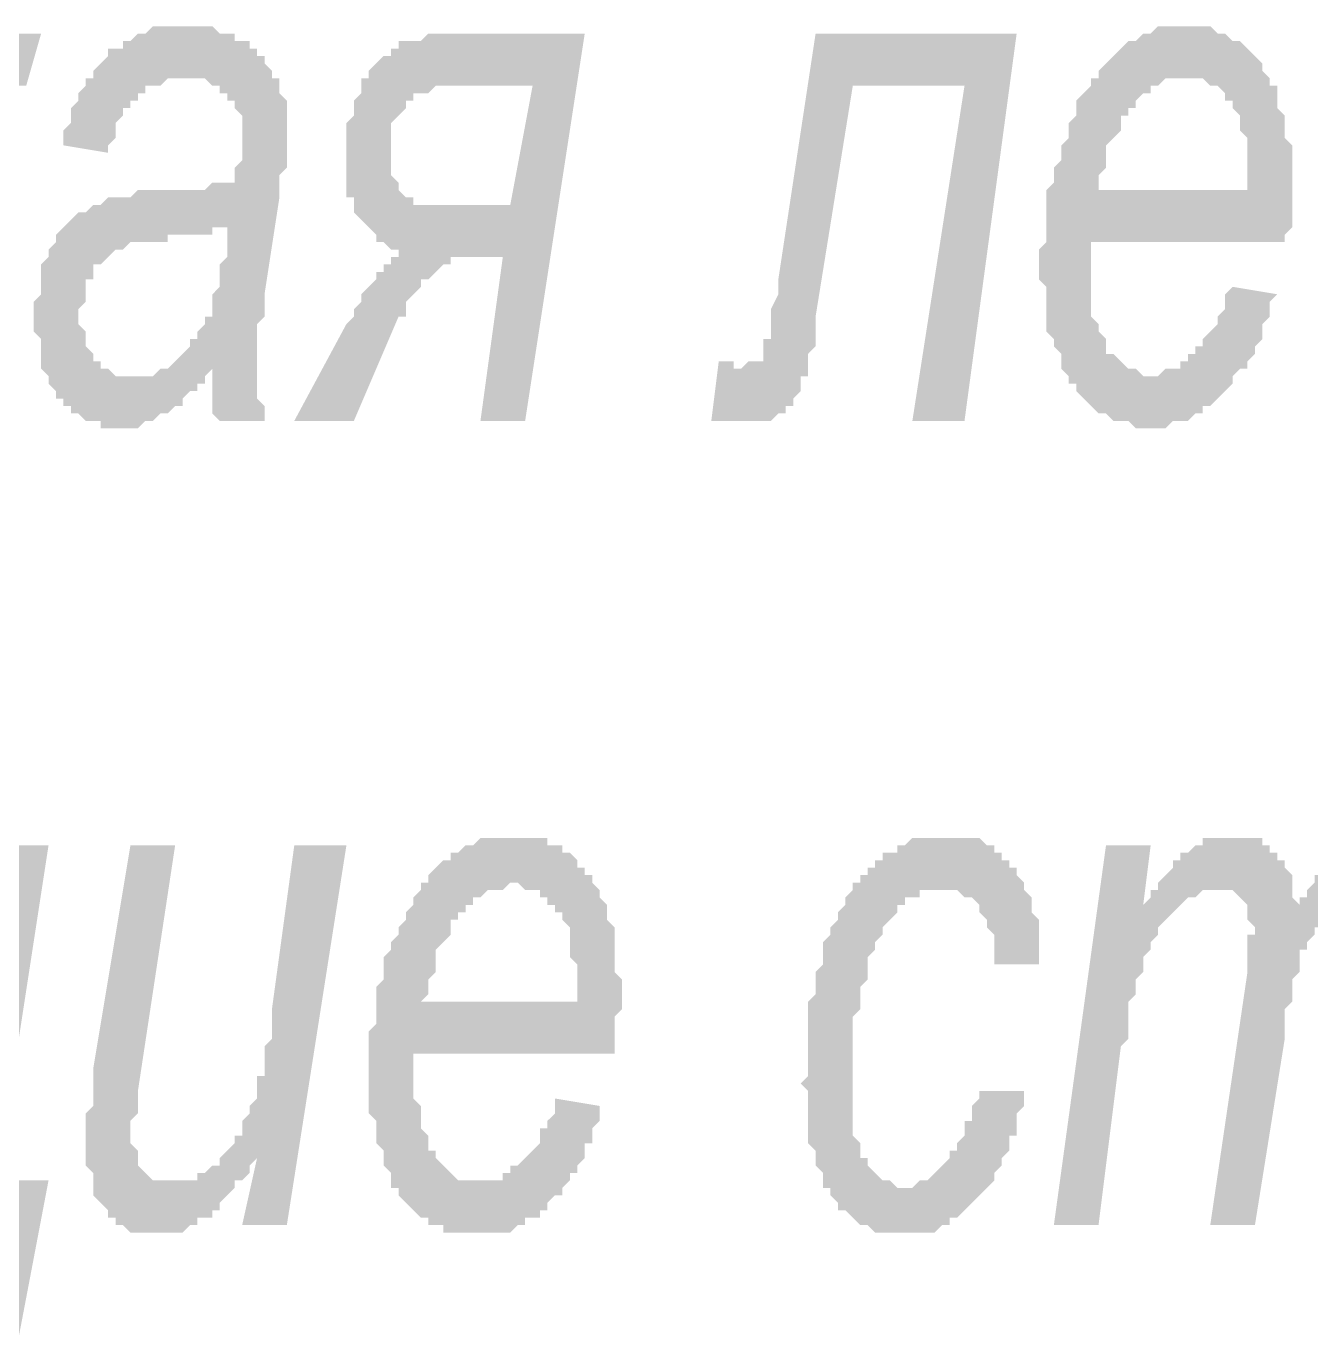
# Model space of a CAD drawing. Header units: millimetres. Extents: x 1372 to 666090, y 1285 to 31551.
# Drawn here: x 505517 to 506236, y 5071 to 5805 of the extents above; entities that cross this region are included whole.
import ezdxf

# ---------------------------------------------------------------- set-up
doc = ezdxf.new("R2010")
doc.units = ezdxf.units.MM
doc.layers.add('PDF _75-АЗ Штамп', color=7, linetype='Continuous')

msp = doc.modelspace()

# ---------------------------------------------------------------- hatches: boundary and pattern name
at = {"layer": 'PDF _75-АЗ Штамп', "transparency": 33554559}
for points in [[(505412.57, 5800.69), (505437.6, 5800.69), (505425.09, 5708.92), (505429.26, 5708.92), (505433.43, 5708.92), (505437.6, 5708.92), (505437.6, 5708.92), (505441.77, 5713.09), (505441.77, 5713.09), (505445.94, 5713.09), (505445.94, 5717.26), (505450.11, 5717.26), (505450.11, 5721.43), (505450.11, 5721.43), (505454.28, 5725.6), (505454.28, 5725.6), (505454.28, 5729.78), (505458.45, 5733.95), (505458.45, 5738.12), (505462.63, 5742.29), (505462.63, 5746.46), (505466.8, 5750.63), (505466.8, 5754.8), (505466.8, 5758.97), (505470.97, 5763.14), (505470.97, 5767.32), (505475.14, 5771.49), (505475.14, 5775.66), (505479.31, 5775.66), (505479.31, 5779.83), (505479.31, 5784), (505483.48, 5784), (505483.48, 5788.17), (505487.65, 5788.17), (505487.65, 5792.34), (505487.65, 5792.34), (505491.82, 5792.34), (505491.82, 5796.51), (505496, 5796.51), (505496, 5796.51), (505500.17, 5800.69), (505504.34, 5800.69), (505504.34, 5800.69), (505508.51, 5800.69), (505512.68, 5800.69), (505525.19, 5800.69), (505516.85, 5771.49), (505512.68, 5771.49), (505508.51, 5771.49), (505504.34, 5771.49), (505504.34, 5771.49), (505500.17, 5767.32), (505500.17, 5767.32), (505500.17, 5767.32), (505496, 5763.14), (505496, 5758.97), (505491.82, 5758.97), (505491.82, 5754.8), (505487.65, 5746.46), (505487.65, 5746.46), (505487.65, 5742.29), (505483.48, 5738.12), (505483.48, 5733.95), (505483.48, 5729.78), (505479.31, 5725.6), (505479.31, 5721.43), (505475.14, 5721.43), (505475.14, 5717.26), (505475.14, 5713.09), (505470.97, 5713.09), (505470.97, 5713.09), (505470.97, 5708.92), (505466.8, 5708.92), (505466.8, 5704.75), (505462.63, 5700.58), (505462.63, 5700.58), (505458.45, 5700.58), (505454.28, 5696.41), (505454.28, 5696.41), (505454.28, 5692.23), (505458.45, 5692.23), (505462.63, 5692.23), (505462.63, 5688.06), (505466.8, 5683.89), (505466.8, 5683.89), (505466.8, 5679.72), (505470.97, 5679.72), (505470.97, 5675.55), (505470.97, 5671.38), (505475.14, 5667.21), (505475.14, 5663.04), (505475.14, 5663.04), (505479.31, 5654.69), (505479.31, 5650.52), (505479.31, 5650.52), (505496, 5583.78), (505470.97, 5583.78), (505458.45, 5638.01), (505454.28, 5646.35), (505454.28, 5650.52), (505454.28, 5654.69), (505450.11, 5658.87), (505450.11, 5663.04), (505450.11, 5667.21), (505445.94, 5667.21), (505445.94, 5671.38), (505445.94, 5675.55), (505441.77, 5675.55), (505441.77, 5675.55), (505441.77, 5679.72), (505437.6, 5679.72), (505433.43, 5683.89), (505433.43, 5683.89), (505429.26, 5683.89), (505425.09, 5683.89), (505425.09, 5688.06), (505420.91, 5688.06), (505408.4, 5583.78), (505383.37, 5583.78)], [(505959, 5800.69), (506071.62, 5800.69), (506042.42, 5583.78), (506013.22, 5583.78), (506042.42, 5771.49), (505979.85, 5771.49), (505959, 5642.18), (505959, 5638.01), (505959, 5629.67), (505959, 5625.5), (505954.83, 5621.32), (505954.83, 5617.15), (505954.83, 5612.98), (505954.83, 5608.81), (505950.65, 5608.81), (505950.65, 5604.64), (505950.65, 5600.47), (505950.65, 5600.47), (505946.48, 5596.3), (505946.48, 5596.3), (505946.48, 5592.13), (505942.31, 5592.13), (505942.31, 5587.96), (505938.14, 5587.96), (505933.97, 5583.78), (505933.97, 5583.78), (505929.8, 5583.78), (505925.63, 5583.78), (505925.63, 5583.78), (505925.63, 5583.78), (505921.46, 5583.78), (505917.28, 5583.78), (505917.28, 5583.78), (505913.11, 5583.78), (505908.94, 5583.78), (505908.94, 5583.78), (505904.77, 5583.78), (505900.6, 5583.78), (505904.77, 5617.15), (505908.94, 5617.15), (505913.11, 5617.15), (505913.11, 5612.98), (505917.28, 5612.98), (505921.46, 5617.15), (505921.46, 5617.15), (505925.63, 5617.15), (505929.8, 5617.15), (505929.8, 5621.32), (505929.8, 5621.32), (505929.8, 5625.5), (505929.8, 5625.5), (505929.8, 5629.67), (505933.97, 5629.67), (505933.97, 5633.84), (505933.97, 5638.01), (505933.97, 5642.18), (505933.97, 5646.35), (505938.14, 5654.69), (505938.14, 5658.87), (505938.14, 5663.04)], [(505391.72, 5166.67), (505387.54, 5162.49), (505387.54, 5162.49), (505383.37, 5158.32), (505383.37, 5154.15), (505379.2, 5149.98), (505379.2, 5149.98), (505375.03, 5145.81), (505375.03, 5145.81), (505370.86, 5141.64), (505366.69, 5141.64), (505366.69, 5137.47), (505366.69, 5137.47), (505362.52, 5133.3), (505358.35, 5133.3), (505358.35, 5133.3), (505354.18, 5129.13), (505354.18, 5129.13), (505350, 5129.13), (505345.83, 5129.13), (505345.83, 5129.13), (505341.66, 5129.13), (505337.49, 5129.13), (505337.49, 5129.13), (505333.32, 5129.13), (505329.15, 5129.13), (505329.15, 5129.13), (505324.98, 5129.13), (505320.81, 5133.3), (505320.81, 5133.3), (505316.63, 5133.3), (505316.63, 5137.47), (505312.46, 5141.64), (505312.46, 5141.64), (505308.29, 5145.81), (505308.29, 5149.98), (505304.12, 5149.98), (505304.12, 5154.15), (505304.12, 5158.32), (505304.12, 5162.49), (505304.12, 5166.67), (505304.12, 5170.84), (505304.12, 5170.84), (505304.12, 5175.01), (505304.12, 5179.18), (505304.12, 5183.35), (505304.12, 5183.35), (505304.12, 5187.52), (505304.12, 5191.69), (505304.12, 5195.86), (505304.12, 5200.04), (505304.12, 5204.21), (505308.29, 5212.55), (505308.29, 5216.72), (505308.29, 5220.89), (505324.98, 5346.03), (505354.18, 5346.03), (505333.32, 5208.38), (505329.15, 5204.21), (505329.15, 5200.04), (505329.15, 5195.86), (505329.15, 5191.69), (505329.15, 5187.52), (505329.15, 5183.35), (505329.15, 5183.35), (505329.15, 5175.01), (505329.15, 5170.84), (505329.15, 5170.84), (505333.32, 5166.67), (505333.32, 5162.49), (505333.32, 5162.49), (505337.49, 5158.32), (505341.66, 5158.32), (505341.66, 5158.32), (505345.83, 5158.32), (505350, 5158.32), (505350, 5158.32), (505354.18, 5158.32), (505358.35, 5158.32), (505358.35, 5162.49), (505362.52, 5162.49), (505366.69, 5166.67), (505366.69, 5166.67), (505370.86, 5170.84), (505370.86, 5170.84), (505375.03, 5175.01), (505375.03, 5175.01), (505379.2, 5179.18), (505379.2, 5183.35), (505383.37, 5187.52), (505383.37, 5187.52), (505387.54, 5191.69), (505387.54, 5195.86), (505387.54, 5195.86), (505387.54, 5200.04), (505391.72, 5204.21), (505391.72, 5204.21), (505391.72, 5208.38), (505391.72, 5212.55), (505395.89, 5216.72), (505395.89, 5220.89), (505395.89, 5225.06), (505395.89, 5229.23), (505395.89, 5237.58), (505400.06, 5237.58), (505416.74, 5346.03), (505441.77, 5346.03), (505416.74, 5208.38), (505416.74, 5200.04), (505416.74, 5195.86), (505416.74, 5191.69), (505416.74, 5187.52), (505416.74, 5183.35), (505416.74, 5183.35), (505416.74, 5179.18), (505416.74, 5175.01), (505416.74, 5170.84), (505416.74, 5166.67), (505420.91, 5166.67), (505420.91, 5162.49), (505420.91, 5162.49), (505425.09, 5158.32), (505429.26, 5158.32), (505429.26, 5158.32), (505433.43, 5158.32), (505433.43, 5158.32), (505437.6, 5158.32), (505441.77, 5158.32), (505441.77, 5158.32), (505445.94, 5162.49), (505445.94, 5162.49), (505450.11, 5162.49), (505454.28, 5166.67), (505454.28, 5166.67), (505458.45, 5170.84), (505458.45, 5175.01), (505462.63, 5175.01), (505466.8, 5179.18), (505466.8, 5179.18), (505466.8, 5183.35), (505466.8, 5183.35), (505470.97, 5187.52), (505470.97, 5191.69), (505475.14, 5191.69), (505475.14, 5195.86), (505475.14, 5200.04), (505479.31, 5204.21), (505479.31, 5204.21), (505479.31, 5208.38), (505479.31, 5212.55), (505483.48, 5216.72), (505483.48, 5220.89), (505483.48, 5225.06), (505483.48, 5229.23), (505487.65, 5233.41), (505487.65, 5241.75), (505487.65, 5241.75), (505487.65, 5245.92), (505487.65, 5245.92), (505504.34, 5346.03), (505529.36, 5346.03), (505504.34, 5183.35), (505504.34, 5179.18), (505500.17, 5175.01), (505500.17, 5170.84), (505500.17, 5166.67), (505500.17, 5162.49), (505504.34, 5162.49), (505504.34, 5158.32), (505508.51, 5158.32), (505508.51, 5158.32), (505512.68, 5158.32), (505529.36, 5158.32), (505512.68, 5070.73), (505491.82, 5070.73), (505504.34, 5129.13), (505500.17, 5129.13), (505496, 5129.13), (505491.82, 5129.13), (505491.82, 5129.13), (505487.65, 5133.3), (505487.65, 5133.3), (505483.48, 5133.3), (505483.48, 5137.47), (505479.31, 5137.47), (505479.31, 5141.64), (505479.31, 5145.81), (505479.31, 5149.98), (505475.14, 5149.98), (505475.14, 5154.15), (505475.14, 5158.32), (505475.14, 5162.49), (505475.14, 5166.67), (505475.14, 5162.49), (505470.97, 5158.32), (505470.97, 5154.15), (505466.8, 5149.98), (505466.8, 5145.81), (505462.63, 5145.81), (505462.63, 5141.64), (505458.45, 5141.64), (505458.45, 5137.47), (505454.28, 5137.47), (505454.28, 5133.3), (505450.11, 5133.3), (505450.11, 5133.3), (505450.11, 5133.3), (505445.94, 5129.13), (505441.77, 5129.13), (505437.6, 5129.13), (505437.6, 5129.13), (505433.43, 5129.13), (505429.26, 5129.13), (505429.26, 5129.13), (505425.09, 5129.13), (505425.09, 5129.13), (505420.91, 5129.13), (505420.91, 5129.13), (505416.74, 5129.13), (505412.57, 5129.13), (505412.57, 5129.13), (505408.4, 5133.3), (505408.4, 5133.3), (505404.23, 5137.47), (505400.06, 5137.47), (505400.06, 5137.47), (505400.06, 5141.64), (505395.89, 5145.81), (505395.89, 5149.98), (505391.72, 5149.98), (505391.72, 5154.15), (505391.72, 5158.32), (505391.72, 5162.49), (505391.72, 5166.67), (505391.72, 5166.67)], [(505646.16, 5170.84), (505641.99, 5166.67), (505641.99, 5162.49), (505637.82, 5158.32), (505633.64, 5158.32), (505633.64, 5154.15), (505629.47, 5149.98), (505629.47, 5149.98), (505625.3, 5145.81), (505625.3, 5141.64), (505621.13, 5141.64), (505621.13, 5137.47), (505616.96, 5137.47), (505612.79, 5137.47), (505612.79, 5133.3), (505608.62, 5133.3), (505608.62, 5133.3), (505604.45, 5129.13), (505600.27, 5129.13), (505600.27, 5129.13), (505596.1, 5129.13), (505596.1, 5129.13), (505591.93, 5129.13), (505591.93, 5129.13), (505587.76, 5129.13), (505587.76, 5129.13), (505583.59, 5129.13), (505579.42, 5129.13), (505579.42, 5129.13), (505575.25, 5129.13), (505571.08, 5133.3), (505571.08, 5133.3), (505566.91, 5133.3), (505566.91, 5137.47), (505562.73, 5137.47), (505562.73, 5141.64), (505558.56, 5145.81), (505558.56, 5145.81), (505554.39, 5149.98), (505554.39, 5154.15), (505554.39, 5158.32), (505554.39, 5162.49), (505550.22, 5166.67), (505550.22, 5170.84), (505550.22, 5175.01), (505550.22, 5175.01), (505550.22, 5179.18), (505550.22, 5183.35), (505550.22, 5183.35), (505550.22, 5187.52), (505550.22, 5191.69), (505550.22, 5195.86), (505554.39, 5200.04), (505554.39, 5204.21), (505554.39, 5208.38), (505554.39, 5216.72), (505554.39, 5220.89), (505554.39, 5220.89), (505575.25, 5346.03), (505600.27, 5346.03), (505579.42, 5208.38), (505579.42, 5204.21), (505579.42, 5200.04), (505579.42, 5195.86), (505575.25, 5191.69), (505575.25, 5187.52), (505575.25, 5183.35), (505575.25, 5183.35), (505575.25, 5179.18), (505579.42, 5175.01), (505579.42, 5170.84), (505579.42, 5166.67), (505583.59, 5162.49), (505583.59, 5162.49), (505583.59, 5162.49), (505587.76, 5158.32), (505587.76, 5158.32), (505591.93, 5158.32), (505596.1, 5158.32), (505596.1, 5158.32), (505600.27, 5158.32), (505604.45, 5158.32), (505604.45, 5158.32), (505608.62, 5158.32), (505612.79, 5158.32), (505612.79, 5162.49), (505616.96, 5162.49), (505616.96, 5162.49), (505621.13, 5166.67), (505625.3, 5166.67), (505625.3, 5170.84), (505629.47, 5175.01), (505629.47, 5175.01), (505633.64, 5179.18), (505633.64, 5183.35), (505637.82, 5183.35), (505637.82, 5187.52), (505637.82, 5191.69), (505641.99, 5195.86), (505641.99, 5195.86), (505641.99, 5200.04), (505646.16, 5204.21), (505646.16, 5208.38), (505646.16, 5212.55), (505646.16, 5216.72), (505650.33, 5216.72), (505650.33, 5220.89), (505650.33, 5225.06), (505650.33, 5225.06), (505650.33, 5229.23), (505650.33, 5233.41), (505654.5, 5237.58), (505654.5, 5245.92), (505654.5, 5250.09), (505654.5, 5254.26), (505667.01, 5346.03), (505696.21, 5346.03), (505662.84, 5133.3), (505637.82, 5133.3)], [(506050.76, 5208.38), (506075.79, 5208.38), (506075.79, 5200.04), (506071.62, 5195.86), (506071.62, 5191.69), (506071.62, 5187.52), (506071.62, 5183.35), (506067.45, 5183.35), (506067.45, 5179.18), (506067.45, 5175.01), (506063.28, 5170.84), (506063.28, 5166.67), (506059.1, 5162.49), (506059.1, 5162.49), (506059.1, 5158.32), (506054.93, 5154.15), (506054.93, 5154.15), (506050.76, 5149.98), (506050.76, 5149.98), (506046.59, 5145.81), (506046.59, 5145.81), (506042.42, 5141.64), (506042.42, 5141.64), (506038.25, 5137.47), (506034.08, 5137.47), (506034.08, 5133.3), (506029.91, 5133.3), (506029.91, 5133.3), (506025.74, 5129.13), (506021.56, 5129.13), (506021.56, 5129.13), (506017.39, 5129.13), (506013.22, 5129.13), (506013.22, 5129.13), (506009.05, 5129.13), (506009.05, 5129.13), (506004.88, 5129.13), (506000.71, 5129.13), (506000.71, 5129.13), (505996.54, 5129.13), (505992.37, 5129.13), (505992.37, 5129.13), (505988.19, 5133.3), (505984.02, 5133.3), (505984.02, 5133.3), (505979.85, 5137.47), (505979.85, 5137.47), (505975.68, 5141.64), (505971.51, 5141.64), (505971.51, 5145.81), (505967.34, 5149.98), (505967.34, 5149.98), (505967.34, 5154.15), (505963.17, 5154.15), (505963.17, 5158.32), (505963.17, 5162.49), (505959, 5166.67), (505959, 5166.67), (505959, 5170.84), (505959, 5175.01), (505954.83, 5179.18), (505954.83, 5183.35), (505954.83, 5187.52), (505954.83, 5191.69), (505954.83, 5195.86), (505954.83, 5200.04), (505954.83, 5204.21), (505954.83, 5208.38), (505950.65, 5212.55), (505950.65, 5212.55), (505954.83, 5216.72), (505954.83, 5220.89), (505954.83, 5225.06), (505954.83, 5229.23), (505954.83, 5233.41), (505954.83, 5237.58), (505954.83, 5241.75), (505954.83, 5245.92), (505954.83, 5250.09), (505954.83, 5254.26), (505954.83, 5258.43), (505959, 5262.6), (505959, 5266.77), (505959, 5270.95), (505959, 5275.12), (505963.17, 5279.29), (505963.17, 5279.29), (505963.17, 5283.46), (505963.17, 5287.63), (505963.17, 5291.8), (505967.34, 5295.97), (505967.34, 5300.14), (505967.34, 5300.14), (505971.51, 5304.32), (505971.51, 5308.49), (505975.68, 5312.66), (505975.68, 5316.83), (505975.68, 5316.83), (505979.85, 5321), (505979.85, 5325.17), (505984.02, 5325.17), (505984.02, 5329.34), (505988.19, 5329.34), (505988.19, 5333.51), (505992.37, 5333.51), (505992.37, 5337.68), (505996.54, 5337.68), (505996.54, 5341.86), (506000.71, 5341.86), (506004.88, 5341.86), (506004.88, 5346.03), (506009.05, 5346.03), (506009.05, 5346.03), (506013.22, 5350.2), (506017.39, 5350.2), (506017.39, 5350.2), (506021.56, 5350.2), (506025.74, 5350.2), (506029.91, 5350.2), (506029.91, 5350.2), (506034.08, 5350.2), (506034.08, 5350.2), (506038.25, 5350.2), (506042.42, 5350.2), (506046.59, 5350.2), (506046.59, 5350.2), (506050.76, 5350.2), (506054.93, 5346.03), (506054.93, 5346.03), (506059.1, 5346.03), (506059.1, 5341.86), (506063.28, 5341.86), (506063.28, 5337.68), (506067.45, 5337.68), (506067.45, 5333.51), (506071.62, 5333.51), (506071.62, 5329.34), (506075.79, 5325.17), (506075.79, 5325.17), (506075.79, 5321), (506079.96, 5316.83), (506079.96, 5312.66), (506079.96, 5308.49), (506084.13, 5304.32), (506084.13, 5304.32), (506084.13, 5300.14), (506084.13, 5295.97), (506084.13, 5291.8), (506084.13, 5287.63), (506084.13, 5283.46), (506084.13, 5279.29), (506059.1, 5279.29), (506059.1, 5283.46), (506059.1, 5287.63), (506059.1, 5291.8), (506059.1, 5295.97), (506054.93, 5300.14), (506054.93, 5304.32), (506054.93, 5304.32), (506050.76, 5308.49), (506050.76, 5308.49), (506050.76, 5312.66), (506046.59, 5316.83), (506046.59, 5316.83), (506042.42, 5316.83), (506038.25, 5321), (506038.25, 5321), (506034.08, 5321), (506029.91, 5321), (506029.91, 5321), (506025.74, 5321), (506025.74, 5321), (506021.56, 5321), (506017.39, 5321), (506017.39, 5316.83), (506013.22, 5316.83), (506009.05, 5316.83), (506009.05, 5312.66), (506004.88, 5312.66), (506004.88, 5308.49), (506004.88, 5308.49), (506000.71, 5304.32), (506000.71, 5304.32), (505996.54, 5300.14), (505996.54, 5295.97), (505996.54, 5295.97), (505992.37, 5291.8), (505992.37, 5287.63), (505988.19, 5283.46), (505988.19, 5279.29), (505988.19, 5275.12), (505988.19, 5270.95), (505984.02, 5266.77), (505984.02, 5266.77), (505984.02, 5262.6), (505984.02, 5258.43), (505984.02, 5254.26), (505979.85, 5250.09), (505979.85, 5245.92), (505979.85, 5241.75), (505979.85, 5237.58), (505979.85, 5233.41), (505979.85, 5229.23), (505979.85, 5225.06), (505979.85, 5220.89), (505979.85, 5216.72), (505979.85, 5212.55), (505979.85, 5212.55), (505979.85, 5204.21), (505979.85, 5200.04), (505979.85, 5195.86), (505979.85, 5191.69), (505979.85, 5187.52), (505979.85, 5183.35), (505984.02, 5179.18), (505984.02, 5179.18), (505984.02, 5175.01), (505984.02, 5170.84), (505988.19, 5170.84), (505988.19, 5166.67), (505992.37, 5162.49), (505992.37, 5162.49), (505996.54, 5158.32), (506000.71, 5158.32), (506000.71, 5158.32), (506004.88, 5154.15), (506004.88, 5154.15), (506009.05, 5154.15), (506009.05, 5154.15), (506013.22, 5154.15), (506017.39, 5158.32), (506017.39, 5158.32), (506021.56, 5158.32), (506025.74, 5162.49), (506025.74, 5162.49), (506029.91, 5166.67), (506029.91, 5166.67), (506034.08, 5170.84), (506034.08, 5170.84), (506034.08, 5175.01), (506038.25, 5175.01), (506038.25, 5179.18), (506042.42, 5183.35), (506042.42, 5187.52), (506042.42, 5191.69), (506046.59, 5191.69), (506046.59, 5195.86), (506046.59, 5200.04), (506050.76, 5204.21), (506050.76, 5208.38), (506050.76, 5208.38)], [(506092.47, 5133.3), (506121.67, 5346.03), (506146.7, 5346.03), (506142.53, 5312.66), (506146.7, 5316.83), (506146.7, 5321), (506150.87, 5321), (506150.87, 5325.17), (506155.04, 5329.34), (506155.04, 5329.34), (506159.21, 5333.51), (506159.21, 5337.68), (506163.38, 5337.68), (506163.38, 5341.86), (506167.56, 5341.86), (506167.56, 5341.86), (506171.73, 5346.03), (506175.9, 5346.03), (506175.9, 5350.2), (506180.07, 5350.2), (506180.07, 5350.2), (506184.24, 5350.2), (506188.41, 5350.2), (506192.58, 5350.2), (506192.58, 5350.2), (506196.75, 5350.2), (506200.92, 5350.2), (506200.92, 5350.2), (506205.1, 5350.2), (506209.27, 5350.2), (506209.27, 5346.03), (506213.44, 5346.03), (506213.44, 5341.86), (506217.61, 5341.86), (506217.61, 5337.68), (506221.78, 5337.68), (506221.78, 5333.51), (506225.95, 5329.34), (506225.95, 5325.17), (506225.95, 5321), (506225.95, 5316.83), (506230.12, 5312.66), (506230.12, 5312.66), (506230.12, 5316.83), (506234.29, 5316.83), (506234.29, 5321), (506238.47, 5325.17), (506238.47, 5329.34), (506242.64, 5329.34), (506242.64, 5333.51), (506246.81, 5333.51), (506246.81, 5337.68), (506250.98, 5337.68), (506250.98, 5341.86), (506255.15, 5341.86), (506255.15, 5346.03), (506259.32, 5346.03), (506259.32, 5346.03), (506263.49, 5350.2), (506267.66, 5350.2), (506267.66, 5350.2), (506271.83, 5350.2), (506276.01, 5350.2), (506276.01, 5350.2), (506280.18, 5350.2), (506284.35, 5350.2), (506288.52, 5350.2), (506288.52, 5350.2), (506292.69, 5350.2), (506296.86, 5350.2), (506296.86, 5346.03), (506301.03, 5346.03), (506301.03, 5346.03), (506305.2, 5341.86), (506305.2, 5341.86), (506309.38, 5337.68), (506309.38, 5337.68), (506313.55, 5333.51), (506313.55, 5329.34), (506313.55, 5325.17), (506313.55, 5325.17), (506317.72, 5321), (506317.72, 5316.83), (506317.72, 5312.66), (506317.72, 5308.49), (506317.72, 5304.32), (506317.72, 5300.14), (506317.72, 5295.97), (506317.72, 5295.97), (506317.72, 5291.8), (506317.72, 5287.63), (506317.72, 5279.29), (506313.55, 5275.12), (506313.55, 5270.95), (506313.55, 5270.95), (506292.69, 5133.3), (506267.66, 5133.3), (506288.52, 5275.12), (506288.52, 5279.29), (506292.69, 5283.46), (506292.69, 5287.63), (506292.69, 5291.8), (506292.69, 5295.97), (506292.69, 5300.14), (506292.69, 5300.14), (506292.69, 5304.32), (506292.69, 5308.49), (506288.52, 5312.66), (506288.52, 5312.66), (506288.52, 5316.83), (506284.35, 5316.83), (506284.35, 5321), (506280.18, 5321), (506276.01, 5321), (506276.01, 5321), (506276.01, 5321), (506271.83, 5321), (506267.66, 5321), (506267.66, 5321), (506263.49, 5321), (506259.32, 5316.83), (506259.32, 5316.83), (506255.15, 5316.83), (506250.98, 5312.66), (506250.98, 5312.66), (506246.81, 5308.49), (506246.81, 5308.49), (506242.64, 5304.32), (506242.64, 5300.14), (506238.47, 5300.14), (506238.47, 5295.97), (506234.29, 5291.8), (506234.29, 5291.8), (506234.29, 5287.63), (506230.12, 5287.63), (506230.12, 5283.46), (506230.12, 5279.29), (506230.12, 5279.29), (506230.12, 5275.12), (506225.95, 5270.95), (506225.95, 5266.77), (506225.95, 5262.6), (506225.95, 5258.43), (506221.78, 5254.26), (506221.78, 5250.09), (506221.78, 5245.92), (506221.78, 5241.75), (506221.78, 5237.58), (506205.1, 5133.3), (506180.07, 5133.3), (506200.92, 5275.12), (506200.92, 5283.46), (506200.92, 5287.63), (506200.92, 5291.8), (506200.92, 5295.97), (506205.1, 5295.97), (506205.1, 5300.14), (506200.92, 5304.32), (506200.92, 5308.49), (506200.92, 5308.49), (506200.92, 5312.66), (506196.75, 5316.83), (506196.75, 5316.83), (506192.58, 5321), (506192.58, 5321), (506188.41, 5321), (506188.41, 5321), (506184.24, 5321), (506180.07, 5321), (506180.07, 5321), (506175.9, 5321), (506171.73, 5316.83), (506171.73, 5316.83), (506167.56, 5316.83), (506163.38, 5312.66), (506163.38, 5312.66), (506159.21, 5308.49), (506159.21, 5308.49), (506155.04, 5304.32), (506155.04, 5304.32), (506150.87, 5300.14), (506150.87, 5295.97), (506146.7, 5291.8), (506146.7, 5291.8), (506146.7, 5287.63), (506142.53, 5283.46), (506142.53, 5283.46), (506142.53, 5279.29), (506142.53, 5275.12), (506138.36, 5270.95), (506138.36, 5266.77), (506138.36, 5266.77), (506138.36, 5262.6), (506134.19, 5258.43), (506134.19, 5254.26), (506134.19, 5250.09), (506134.19, 5241.75), (506134.19, 5237.58), (506130.01, 5233.41), (506130.01, 5233.41), (506117.5, 5133.3)]]:
    msp.add_hatch(color=256, dxfattribs=at).paths.add_polyline_path(points)
h = msp.add_hatch(color=256, dxfattribs=at)
h.paths.add_polyline_path([(505621.13, 5612.98), (505616.96, 5608.81), (505616.96, 5604.64), (505612.79, 5604.64), (505612.79, 5600.47), (505608.62, 5600.47), (505604.45, 5596.3), (505604.45, 5592.13), (505600.27, 5592.13), (505600.27, 5592.13), (505596.1, 5587.96), (505596.1, 5587.96), (505591.93, 5587.96), (505587.76, 5583.78), (505587.76, 5583.78), (505583.59, 5583.78), (505583.59, 5583.78), (505579.42, 5579.61), (505575.25, 5579.61), (505571.08, 5579.61), (505571.08, 5579.61), (505566.91, 5579.61), (505566.91, 5579.61), (505562.73, 5579.61), (505558.56, 5579.61), (505558.56, 5583.78), (505554.39, 5583.78), (505550.22, 5583.78), (505550.22, 5583.78), (505546.05, 5587.96), (505541.88, 5587.96), (505541.88, 5592.13), (505537.71, 5592.13), (505537.71, 5596.3), (505533.54, 5596.3), (505533.54, 5600.47), (505529.36, 5604.64), (505529.36, 5608.81), (505529.36, 5608.81), (505525.19, 5612.98), (505525.19, 5617.15), (505525.19, 5621.32), (505525.19, 5625.5), (505525.19, 5629.67), (505521.02, 5633.84), (505521.02, 5638.01), (505521.02, 5642.18), (505521.02, 5642.18), (505521.02, 5646.35), (505521.02, 5650.52), (505525.19, 5654.69), (505525.19, 5658.87), (505525.19, 5663.04), (505525.19, 5667.21), (505525.19, 5671.38), (505529.36, 5675.55), (505529.36, 5675.55), (505529.36, 5679.72), (505529.36, 5679.72), (505533.54, 5683.89), (505533.54, 5688.06), (505537.71, 5692.23), (505537.71, 5692.23), (505541.88, 5696.41), (505541.88, 5696.41), (505546.05, 5700.58), (505546.05, 5700.58), (505550.22, 5700.58), (505554.39, 5704.75), (505554.39, 5704.75), (505558.56, 5704.75), (505562.73, 5708.92), (505562.73, 5708.92), (505566.91, 5708.92), (505566.91, 5708.92), (505571.08, 5708.92), (505571.08, 5708.92), (505575.25, 5708.92), (505575.25, 5708.92), (505579.42, 5713.09), (505583.59, 5713.09), (505587.76, 5713.09), (505591.93, 5713.09), (505591.93, 5713.09), (505596.1, 5713.09), (505600.27, 5713.09), (505604.45, 5713.09), (505608.62, 5713.09), (505608.62, 5713.09), (505612.79, 5713.09), (505616.96, 5713.09), (505621.13, 5717.26), (505621.13, 5717.26), (505625.3, 5717.26), (505629.47, 5717.26), (505629.47, 5717.26), (505633.64, 5717.26), (505633.64, 5721.43), (505633.64, 5721.43), (505633.64, 5725.6), (505637.82, 5729.78), (505637.82, 5733.95), (505637.82, 5738.12), (505637.82, 5742.29), (505637.82, 5746.46), (505637.82, 5746.46), (505637.82, 5750.63), (505637.82, 5754.8), (505633.64, 5758.97), (505633.64, 5758.97), (505633.64, 5763.14), (505629.47, 5763.14), (505629.47, 5767.32), (505625.3, 5767.32), (505625.3, 5771.49), (505621.13, 5771.49), (505621.13, 5771.49), (505616.96, 5775.66), (505612.79, 5775.66), (505608.62, 5775.66), (505608.62, 5775.66), (505604.45, 5775.66), (505600.27, 5775.66), (505596.1, 5775.66), (505596.1, 5775.66), (505591.93, 5771.49), (505587.76, 5771.49), (505587.76, 5771.49), (505583.59, 5771.49), (505583.59, 5767.32), (505579.42, 5767.32), (505579.42, 5763.14), (505575.25, 5763.14), (505575.25, 5758.97), (505571.08, 5758.97), (505571.08, 5754.8), (505566.91, 5750.63), (505566.91, 5746.46), (505566.91, 5742.29), (505562.73, 5738.12), (505562.73, 5738.12), (505562.73, 5733.95), (505537.71, 5738.12), (505537.71, 5742.29), (505537.71, 5746.46), (505541.88, 5750.63), (505541.88, 5754.8), (505541.88, 5758.97), (505546.05, 5763.14), (505546.05, 5767.32), (505546.05, 5767.32), (505550.22, 5771.49), (505550.22, 5775.66), (505554.39, 5775.66), (505554.39, 5779.83), (505558.56, 5784), (505558.56, 5784), (505562.73, 5788.17), (505562.73, 5788.17), (505562.73, 5792.34), (505566.91, 5792.34), (505571.08, 5792.34), (505571.08, 5796.51), (505575.25, 5796.51), (505575.25, 5796.51), (505579.42, 5800.69), (505583.59, 5800.69), (505583.59, 5800.69), (505587.76, 5804.86), (505591.93, 5804.86), (505591.93, 5804.86), (505596.1, 5804.86), (505600.27, 5804.86), (505604.45, 5804.86), (505604.45, 5804.86), (505604.45, 5804.86), (505608.62, 5804.86), (505612.79, 5804.86), (505616.96, 5804.86), (505616.96, 5804.86), (505621.13, 5804.86), (505625.3, 5800.69), (505625.3, 5800.69), (505629.47, 5800.69), (505633.64, 5800.69), (505633.64, 5796.51), (505637.82, 5796.51), (505641.99, 5796.51), (505641.99, 5792.34), (505646.16, 5792.34), (505646.16, 5788.17), (505650.33, 5788.17), (505650.33, 5788.17), (505650.33, 5784), (505654.5, 5779.83), (505654.5, 5775.66), (505658.67, 5775.66), (505658.67, 5771.49), (505658.67, 5767.32), (505662.84, 5763.14), (505662.84, 5758.97), (505662.84, 5754.8), (505662.84, 5750.63), (505662.84, 5750.63), (505662.84, 5746.46), (505662.84, 5742.29), (505662.84, 5738.12), (505662.84, 5733.95), (505662.84, 5729.78), (505662.84, 5725.6), (505658.67, 5721.43), (505658.67, 5717.26), (505658.67, 5713.09), (505658.67, 5708.92), (505650.33, 5654.69), (505650.33, 5650.52), (505650.33, 5646.35), (505650.33, 5642.18), (505646.16, 5638.01), (505646.16, 5633.84), (505646.16, 5629.67), (505646.16, 5625.5), (505646.16, 5621.32), (505646.16, 5617.15), (505646.16, 5612.98), (505646.16, 5612.98), (505646.16, 5612.98), (505646.16, 5608.81), (505646.16, 5604.64), (505646.16, 5600.47), (505646.16, 5596.3), (505650.33, 5592.13), (505650.33, 5587.96), (505650.33, 5583.78), (505625.3, 5583.78), (505621.13, 5587.96), (505621.13, 5592.13), (505621.13, 5596.3), (505621.13, 5600.47), (505621.13, 5604.64), (505621.13, 5608.81), (505621.13, 5612.98)], flags=0)
h.paths.add_polyline_path([(505629.47, 5692.23), (505629.47, 5692.23), (505625.3, 5692.23), (505621.13, 5692.23), (505621.13, 5688.06), (505616.96, 5688.06), (505616.96, 5688.06), (505612.79, 5688.06), (505612.79, 5688.06), (505608.62, 5688.06), (505604.45, 5688.06), (505604.45, 5688.06), (505600.27, 5688.06), (505596.1, 5688.06), (505596.1, 5683.89), (505591.93, 5683.89), (505587.76, 5683.89), (505583.59, 5683.89), (505579.42, 5683.89), (505579.42, 5683.89), (505575.25, 5683.89), (505571.08, 5679.72), (505571.08, 5679.72), (505566.91, 5679.72), (505566.91, 5679.72), (505566.91, 5679.72), (505562.73, 5675.55), (505562.73, 5675.55), (505558.56, 5671.38), (505554.39, 5671.38), (505554.39, 5667.21), (505554.39, 5667.21), (505554.39, 5663.04), (505550.22, 5663.04), (505550.22, 5658.87), (505550.22, 5654.69), (505550.22, 5650.52), (505546.05, 5646.35), (505546.05, 5642.18), (505546.05, 5638.01), (505550.22, 5633.84), (505550.22, 5633.84), (505550.22, 5629.67), (505550.22, 5625.5), (505554.39, 5621.32), (505554.39, 5617.15), (505554.39, 5617.15), (505558.56, 5617.15), (505558.56, 5612.98), (505562.73, 5612.98), (505562.73, 5612.98), (505566.91, 5608.81), (505571.08, 5608.81), (505571.08, 5608.81), (505575.25, 5608.81), (505575.25, 5608.81), (505579.42, 5608.81), (505583.59, 5608.81), (505583.59, 5608.81), (505587.76, 5608.81), (505591.93, 5612.98), (505591.93, 5612.98), (505596.1, 5612.98), (505600.27, 5617.15), (505600.27, 5617.15), (505604.45, 5621.32), (505604.45, 5621.32), (505608.62, 5625.5), (505608.62, 5629.67), (505612.79, 5629.67), (505612.79, 5633.84), (505616.96, 5638.01), (505616.96, 5642.18), (505621.13, 5642.18), (505621.13, 5646.35), (505621.13, 5646.35), (505621.13, 5650.52), (505621.13, 5654.69), (505625.3, 5658.87), (505625.3, 5663.04), (505625.3, 5663.04), (505625.3, 5667.21), (505625.3, 5671.38), (505629.47, 5675.55), (505629.47, 5683.89), (505629.47, 5688.06), (505629.47, 5692.23), (505629.47, 5692.23)], flags=0)
h = msp.add_hatch(color=256, dxfattribs=at)
h.paths.add_polyline_path([(505829.69, 5800.69), (505796.32, 5583.78), (505771.29, 5583.78), (505783.81, 5675.55), (505775.46, 5675.55), (505771.29, 5675.55), (505767.12, 5675.55), (505762.95, 5675.55), (505762.95, 5675.55), (505758.78, 5675.55), (505754.61, 5675.55), (505754.61, 5671.38), (505754.61, 5671.38), (505750.44, 5671.38), (505750.44, 5671.38), (505746.27, 5667.21), (505746.27, 5667.21), (505742.09, 5663.04), (505742.09, 5663.04), (505737.92, 5663.04), (505737.92, 5658.87), (505733.75, 5654.69), (505733.75, 5654.69), (505729.58, 5650.52), (505729.58, 5646.35), (505729.58, 5642.18), (505725.41, 5642.18), (505700.38, 5583.78), (505667.01, 5583.78), (505696.21, 5638.01), (505700.38, 5642.18), (505700.38, 5646.35), (505704.55, 5650.52), (505704.55, 5654.69), (505708.73, 5658.87), (505708.73, 5658.87), (505712.9, 5663.04), (505712.9, 5667.21), (505717.07, 5667.21), (505717.07, 5671.38), (505721.24, 5671.38), (505721.24, 5675.55), (505725.41, 5675.55), (505725.41, 5675.55), (505725.41, 5679.72), (505725.41, 5679.72), (505721.24, 5679.72), (505717.07, 5683.89), (505717.07, 5683.89), (505712.9, 5683.89), (505712.9, 5688.06), (505708.73, 5692.23), (505708.73, 5692.23), (505704.55, 5696.41), (505704.55, 5696.41), (505700.38, 5700.58), (505700.38, 5704.75), (505700.38, 5708.92), (505696.21, 5708.92), (505696.21, 5713.09), (505696.21, 5717.26), (505696.21, 5721.43), (505696.21, 5725.6), (505696.21, 5729.78), (505696.21, 5733.95), (505696.21, 5738.12), (505696.21, 5742.29), (505696.21, 5746.46), (505696.21, 5746.46), (505696.21, 5750.63), (505700.38, 5754.8), (505700.38, 5758.97), (505700.38, 5763.14), (505704.55, 5767.32), (505704.55, 5767.32), (505704.55, 5771.49), (505704.55, 5775.66), (505708.73, 5775.66), (505708.73, 5779.83), (505712.9, 5784), (505712.9, 5784), (505717.07, 5788.17), (505721.24, 5788.17), (505721.24, 5792.34), (505721.24, 5792.34), (505725.41, 5792.34), (505725.41, 5796.51), (505729.58, 5796.51), (505729.58, 5796.51), (505733.75, 5796.51), (505737.92, 5796.51), (505737.92, 5796.51), (505742.09, 5800.69), (505746.27, 5800.69), (505750.44, 5800.69), (505750.44, 5800.69), (505754.61, 5800.69), (505758.78, 5800.69), (505762.95, 5800.69)], flags=0)
h.paths.add_polyline_path([(505800.49, 5771.49), (505762.95, 5771.49), (505758.78, 5771.49), (505754.61, 5771.49), (505750.44, 5771.49), (505746.27, 5771.49), (505746.27, 5771.49), (505742.09, 5767.32), (505737.92, 5767.32), (505737.92, 5767.32), (505733.75, 5767.32), (505733.75, 5763.14), (505729.58, 5763.14), (505729.58, 5763.14), (505729.58, 5758.97), (505729.58, 5758.97), (505725.41, 5754.8), (505725.41, 5754.8), (505721.24, 5750.63), (505721.24, 5746.46), (505721.24, 5742.29), (505721.24, 5738.12), (505721.24, 5733.95), (505721.24, 5729.78), (505721.24, 5725.6), (505721.24, 5721.43), (505725.41, 5717.26), (505725.41, 5717.26), (505725.41, 5717.26), (505725.41, 5713.09), (505729.58, 5708.92), (505733.75, 5708.92), (505733.75, 5704.75), (505733.75, 5704.75), (505737.92, 5704.75), (505737.92, 5704.75), (505742.09, 5704.75), (505746.27, 5704.75), (505746.27, 5704.75), (505750.44, 5704.75), (505754.61, 5704.75), (505787.98, 5704.75)], flags=0)
h = msp.add_hatch(color=256, dxfattribs=at)
h.paths.add_polyline_path([(506192.58, 5658.87), (506217.61, 5654.69), (506213.44, 5650.52), (506213.44, 5646.35), (506213.44, 5646.35), (506213.44, 5642.18), (506209.27, 5638.01), (506209.27, 5633.84), (506209.27, 5629.67), (506205.1, 5625.5), (506205.1, 5625.5), (506205.1, 5621.32), (506200.92, 5617.15), (506200.92, 5612.98), (506196.75, 5612.98), (506192.58, 5608.81), (506192.58, 5604.64), (506192.58, 5604.64), (506188.41, 5600.47), (506188.41, 5600.47), (506184.24, 5596.3), (506184.24, 5596.3), (506180.07, 5592.13), (506175.9, 5592.13), (506175.9, 5587.96), (506171.73, 5587.96), (506171.73, 5587.96), (506167.56, 5583.78), (506163.38, 5583.78), (506163.38, 5583.78), (506159.21, 5583.78), (506155.04, 5579.61), (506155.04, 5579.61), (506150.87, 5579.61), (506146.7, 5579.61), (506146.7, 5579.61), (506142.53, 5579.61), (506138.36, 5579.61), (506138.36, 5579.61), (506134.19, 5583.78), (506130.01, 5583.78), (506130.01, 5583.78), (506125.84, 5583.78), (506121.67, 5587.96), (506121.67, 5587.96), (506117.5, 5587.96), (506113.33, 5592.13), (506113.33, 5592.13), (506113.33, 5592.13), (506109.16, 5596.3), (506109.16, 5596.3), (506104.99, 5600.47), (506104.99, 5604.64), (506100.82, 5604.64), (506100.82, 5608.81), (506096.65, 5612.98), (506096.65, 5617.15), (506096.65, 5621.32), (506092.47, 5625.5), (506092.47, 5625.5), (506092.47, 5625.5), (506092.47, 5629.67), (506088.3, 5633.84), (506088.3, 5638.01), (506088.3, 5642.18), (506088.3, 5646.35), (506088.3, 5650.52), (506088.3, 5654.69), (506088.3, 5658.87), (506084.13, 5663.04), (506084.13, 5667.21), (506084.13, 5671.38), (506084.13, 5671.38), (506084.13, 5675.55), (506084.13, 5679.72), (506088.3, 5683.89), (506088.3, 5688.06), (506088.3, 5692.23), (506088.3, 5696.41), (506088.3, 5700.58), (506088.3, 5704.75), (506088.3, 5708.92), (506088.3, 5713.09), (506092.47, 5717.26), (506092.47, 5721.43), (506092.47, 5721.43), (506092.47, 5725.6), (506096.65, 5729.78), (506096.65, 5733.95), (506096.65, 5738.12), (506096.65, 5738.12), (506100.82, 5742.29), (506100.82, 5746.46), (506100.82, 5750.63), (506104.99, 5754.8), (506104.99, 5758.97), (506104.99, 5763.14), (506109.16, 5767.32), (506109.16, 5767.32), (506113.33, 5771.49), (506113.33, 5775.66), (506117.5, 5775.66), (506117.5, 5779.83), (506121.67, 5784), (506121.67, 5784), (506125.84, 5788.17), (506125.84, 5788.17), (506125.84, 5788.17), (506130.01, 5792.34), (506130.01, 5792.34), (506134.19, 5796.51), (506138.36, 5796.51), (506138.36, 5796.51), (506142.53, 5800.69), (506146.7, 5800.69), (506146.7, 5800.69), (506150.87, 5804.86), (506155.04, 5804.86), (506155.04, 5804.86), (506159.21, 5804.86), (506163.38, 5804.86), (506163.38, 5804.86), (506167.56, 5804.86), (506167.56, 5804.86), (506171.73, 5804.86), (506175.9, 5804.86), (506180.07, 5804.86), (506180.07, 5804.86), (506184.24, 5800.69), (506188.41, 5800.69), (506188.41, 5800.69), (506192.58, 5796.51), (506192.58, 5796.51), (506196.75, 5796.51), (506200.92, 5792.34), (506200.92, 5792.34), (506205.1, 5788.17), (506205.1, 5788.17), (506209.27, 5784), (506209.27, 5779.83), (506209.27, 5779.83), (506213.44, 5775.66), (506213.44, 5771.49), (506217.61, 5771.49), (506217.61, 5767.32), (506217.61, 5763.14), (506217.61, 5758.97), (506221.78, 5754.8), (506221.78, 5750.63), (506221.78, 5746.46), (506221.78, 5746.46), (506221.78, 5742.29), (506225.95, 5738.12), (506225.95, 5733.95), (506225.95, 5725.6), (506225.95, 5721.43), (506225.95, 5717.26), (506225.95, 5717.26), (506225.95, 5713.09), (506225.95, 5708.92), (506225.95, 5704.75), (506225.95, 5700.58), (506225.95, 5696.41), (506225.95, 5692.23), (506221.78, 5688.06), (506221.78, 5683.89), (506113.33, 5683.89), (506113.33, 5679.72), (506113.33, 5675.55), (506113.33, 5671.38), (506113.33, 5667.21), (506113.33, 5663.04), (506113.33, 5658.87), (506113.33, 5654.69), (506113.33, 5650.52), (506113.33, 5646.35), (506113.33, 5642.18), (506117.5, 5638.01), (506117.5, 5633.84), (506117.5, 5633.84), (506121.67, 5629.67), (506121.67, 5625.5), (506121.67, 5625.5), (506121.67, 5621.32), (506125.84, 5621.32), (506130.01, 5617.15), (506130.01, 5617.15), (506134.19, 5612.98), (506134.19, 5612.98), (506138.36, 5612.98), (506142.53, 5608.81), (506142.53, 5608.81), (506146.7, 5608.81), (506146.7, 5608.81), (506150.87, 5608.81), (506155.04, 5612.98), (506155.04, 5612.98), (506159.21, 5612.98), (506163.38, 5612.98), (506163.38, 5617.15), (506167.56, 5617.15), (506167.56, 5621.32), (506171.73, 5621.32), (506171.73, 5625.5), (506175.9, 5625.5), (506175.9, 5629.67), (506180.07, 5633.84), (506180.07, 5633.84), (506184.24, 5638.01), (506184.24, 5642.18), (506188.41, 5646.35), (506188.41, 5650.52), (506188.41, 5654.69), (506192.58, 5658.87), (506192.58, 5658.87)], flags=0)
h.paths.add_polyline_path([(506117.5, 5713.09), (506200.92, 5713.09), (506200.92, 5717.26), (506200.92, 5721.43), (506200.92, 5725.6), (506200.92, 5729.78), (506200.92, 5733.95), (506200.92, 5738.12), (506200.92, 5742.29), (506196.75, 5746.46), (506196.75, 5750.63), (506196.75, 5750.63), (506196.75, 5754.8), (506192.58, 5758.97), (506192.58, 5763.14), (506192.58, 5763.14), (506188.41, 5763.14), (506188.41, 5767.32), (506184.24, 5771.49), (506184.24, 5771.49), (506180.07, 5771.49), (506175.9, 5775.66), (506175.9, 5775.66), (506171.73, 5775.66), (506167.56, 5775.66), (506167.56, 5775.66), (506163.38, 5775.66), (506159.21, 5775.66), (506159.21, 5775.66), (506155.04, 5775.66), (506155.04, 5775.66), (506150.87, 5771.49), (506146.7, 5771.49), (506146.7, 5767.32), (506142.53, 5767.32), (506138.36, 5763.14), (506138.36, 5763.14), (506138.36, 5758.97), (506134.19, 5758.97), (506134.19, 5754.8), (506130.01, 5754.8), (506130.01, 5750.63), (506130.01, 5746.46), (506125.84, 5742.29), (506125.84, 5742.29), (506121.67, 5738.12), (506121.67, 5733.95), (506121.67, 5729.78), (506121.67, 5725.6), (506117.5, 5721.43), (506117.5, 5717.26), (506117.5, 5713.09), (506117.5, 5713.09)], flags=0)
h = msp.add_hatch(color=256, dxfattribs=at)
h.paths.add_polyline_path([(505813.01, 5204.21), (505838.03, 5200.04), (505838.03, 5195.86), (505838.03, 5195.86), (505838.03, 5191.69), (505833.86, 5187.52), (505833.86, 5183.35), (505833.86, 5179.18), (505829.69, 5179.18), (505829.69, 5175.01), (505829.69, 5170.84), (505825.52, 5166.67), (505825.52, 5162.49), (505821.35, 5162.49), (505821.35, 5158.32), (505817.18, 5154.15), (505817.18, 5149.98), (505813.01, 5149.98), (505813.01, 5149.98), (505808.83, 5145.81), (505808.83, 5141.64), (505804.66, 5141.64), (505804.66, 5137.47), (505800.49, 5137.47), (505796.32, 5137.47), (505796.32, 5133.3), (505792.15, 5133.3), (505792.15, 5133.3), (505787.98, 5129.13), (505783.81, 5129.13), (505783.81, 5129.13), (505779.64, 5129.13), (505775.46, 5129.13), (505775.46, 5129.13), (505771.29, 5129.13), (505767.12, 5129.13), (505767.12, 5129.13), (505762.95, 5129.13), (505758.78, 5129.13), (505758.78, 5129.13), (505754.61, 5129.13), (505750.44, 5129.13), (505750.44, 5133.3), (505746.27, 5133.3), (505742.09, 5133.3), (505742.09, 5137.47), (505737.92, 5137.47), (505737.92, 5137.47), (505733.75, 5141.64), (505733.75, 5141.64), (505729.58, 5145.81), (505729.58, 5145.81), (505725.41, 5149.98), (505725.41, 5154.15), (505721.24, 5154.15), (505721.24, 5158.32), (505721.24, 5162.49), (505717.07, 5166.67), (505717.07, 5170.84), (505717.07, 5170.84), (505717.07, 5175.01), (505712.9, 5179.18), (505712.9, 5179.18), (505712.9, 5183.35), (505712.9, 5187.52), (505712.9, 5191.69), (505708.73, 5195.86), (505708.73, 5200.04), (505708.73, 5204.21), (505708.73, 5208.38), (505708.73, 5212.55), (505708.73, 5216.72), (505708.73, 5216.72), (505708.73, 5220.89), (505708.73, 5225.06), (505708.73, 5229.23), (505708.73, 5233.41), (505708.73, 5237.58), (505708.73, 5241.75), (505712.9, 5245.92), (505712.9, 5250.09), (505712.9, 5254.26), (505712.9, 5258.43), (505712.9, 5262.6), (505712.9, 5266.77), (505717.07, 5270.95), (505717.07, 5275.12), (505717.07, 5279.29), (505717.07, 5283.46), (505721.24, 5287.63), (505721.24, 5287.63), (505721.24, 5291.8), (505725.41, 5295.97), (505725.41, 5300.14), (505725.41, 5300.14), (505729.58, 5304.32), (505729.58, 5308.49), (505733.75, 5312.66), (505733.75, 5316.83), (505733.75, 5316.83), (505737.92, 5321), (505737.92, 5325.17), (505742.09, 5325.17), (505742.09, 5329.34), (505746.27, 5333.51), (505746.27, 5333.51), (505750.44, 5337.68), (505750.44, 5337.68), (505754.61, 5337.68), (505754.61, 5341.86), (505758.78, 5341.86), (505758.78, 5341.86), (505762.95, 5346.03), (505767.12, 5346.03), (505767.12, 5346.03), (505771.29, 5350.2), (505775.46, 5350.2), (505775.46, 5350.2), (505779.64, 5350.2), (505783.81, 5350.2), (505783.81, 5350.2), (505787.98, 5350.2), (505787.98, 5350.2), (505792.15, 5350.2), (505796.32, 5350.2), (505800.49, 5350.2), (505800.49, 5350.2), (505804.66, 5350.2), (505808.83, 5350.2), (505808.83, 5346.03), (505813.01, 5346.03), (505817.18, 5346.03), (505817.18, 5341.86), (505821.35, 5341.86), (505821.35, 5341.86), (505825.52, 5337.68), (505825.52, 5333.51), (505829.69, 5333.51), (505829.69, 5329.34), (505833.86, 5329.34), (505833.86, 5325.17), (505838.03, 5321), (505838.03, 5321), (505838.03, 5316.83), (505842.2, 5312.66), (505842.2, 5308.49), (505842.2, 5304.32), (505842.2, 5304.32), (505846.37, 5300.14), (505846.37, 5295.97), (505846.37, 5291.8), (505846.37, 5287.63), (505846.37, 5283.46), (505846.37, 5279.29), (505846.37, 5275.12), (505850.55, 5270.95), (505850.55, 5266.77), (505850.55, 5262.6), (505850.55, 5258.43), (505850.55, 5254.26), (505846.37, 5250.09), (505846.37, 5245.92), (505846.37, 5241.75), (505846.37, 5237.58), (505846.37, 5233.41), (505846.37, 5229.23), (505733.75, 5229.23), (505733.75, 5225.06), (505733.75, 5220.89), (505733.75, 5220.89), (505733.75, 5212.55), (505733.75, 5208.38), (505733.75, 5204.21), (505737.92, 5200.04), (505737.92, 5195.86), (505737.92, 5191.69), (505737.92, 5187.52), (505737.92, 5187.52), (505742.09, 5183.35), (505742.09, 5179.18), (505742.09, 5175.01), (505746.27, 5175.01), (505746.27, 5175.01), (505746.27, 5170.84), (505750.44, 5166.67), (505750.44, 5166.67), (505754.61, 5162.49), (505754.61, 5162.49), (505758.78, 5158.32), (505762.95, 5158.32), (505762.95, 5158.32), (505767.12, 5158.32), (505767.12, 5158.32), (505771.29, 5158.32), (505775.46, 5158.32), (505775.46, 5158.32), (505779.64, 5158.32), (505783.81, 5158.32), (505783.81, 5162.49), (505787.98, 5162.49), (505787.98, 5166.67), (505792.15, 5166.67), (505796.32, 5170.84), (505796.32, 5170.84), (505800.49, 5175.01), (505800.49, 5175.01), (505804.66, 5179.18), (505804.66, 5183.35), (505804.66, 5187.52), (505808.83, 5187.52), (505808.83, 5191.69), (505813.01, 5195.86), (505813.01, 5200.04), (505813.01, 5204.21), (505813.01, 5204.21)], flags=0)
h.paths.add_polyline_path([(505737.92, 5258.43), (505825.52, 5258.43), (505825.52, 5262.6), (505825.52, 5266.77), (505825.52, 5270.95), (505825.52, 5275.12), (505825.52, 5279.29), (505821.35, 5283.46), (505821.35, 5287.63), (505821.35, 5291.8), (505821.35, 5295.97), (505821.35, 5300.14), (505817.18, 5304.32), (505817.18, 5304.32), (505817.18, 5308.49), (505813.01, 5308.49), (505813.01, 5312.66), (505808.83, 5312.66), (505808.83, 5316.83), (505804.66, 5316.83), (505804.66, 5321), (505800.49, 5321), (505796.32, 5321), (505796.32, 5321), (505792.15, 5325.17), (505787.98, 5325.17), (505787.98, 5325.17), (505783.81, 5321), (505779.64, 5321), (505779.64, 5321), (505775.46, 5321), (505775.46, 5321), (505771.29, 5316.83), (505767.12, 5316.83), (505767.12, 5312.66), (505762.95, 5312.66), (505762.95, 5308.49), (505758.78, 5308.49), (505758.78, 5304.32), (505754.61, 5304.32), (505754.61, 5300.14), (505754.61, 5295.97), (505750.44, 5291.8), (505750.44, 5291.8), (505746.27, 5287.63), (505746.27, 5283.46), (505746.27, 5279.29), (505746.27, 5275.12), (505742.09, 5270.95), (505742.09, 5266.77), (505742.09, 5262.6), (505737.92, 5258.43), (505737.92, 5258.43)], flags=0)

doc.saveas('drawing.dxf')
